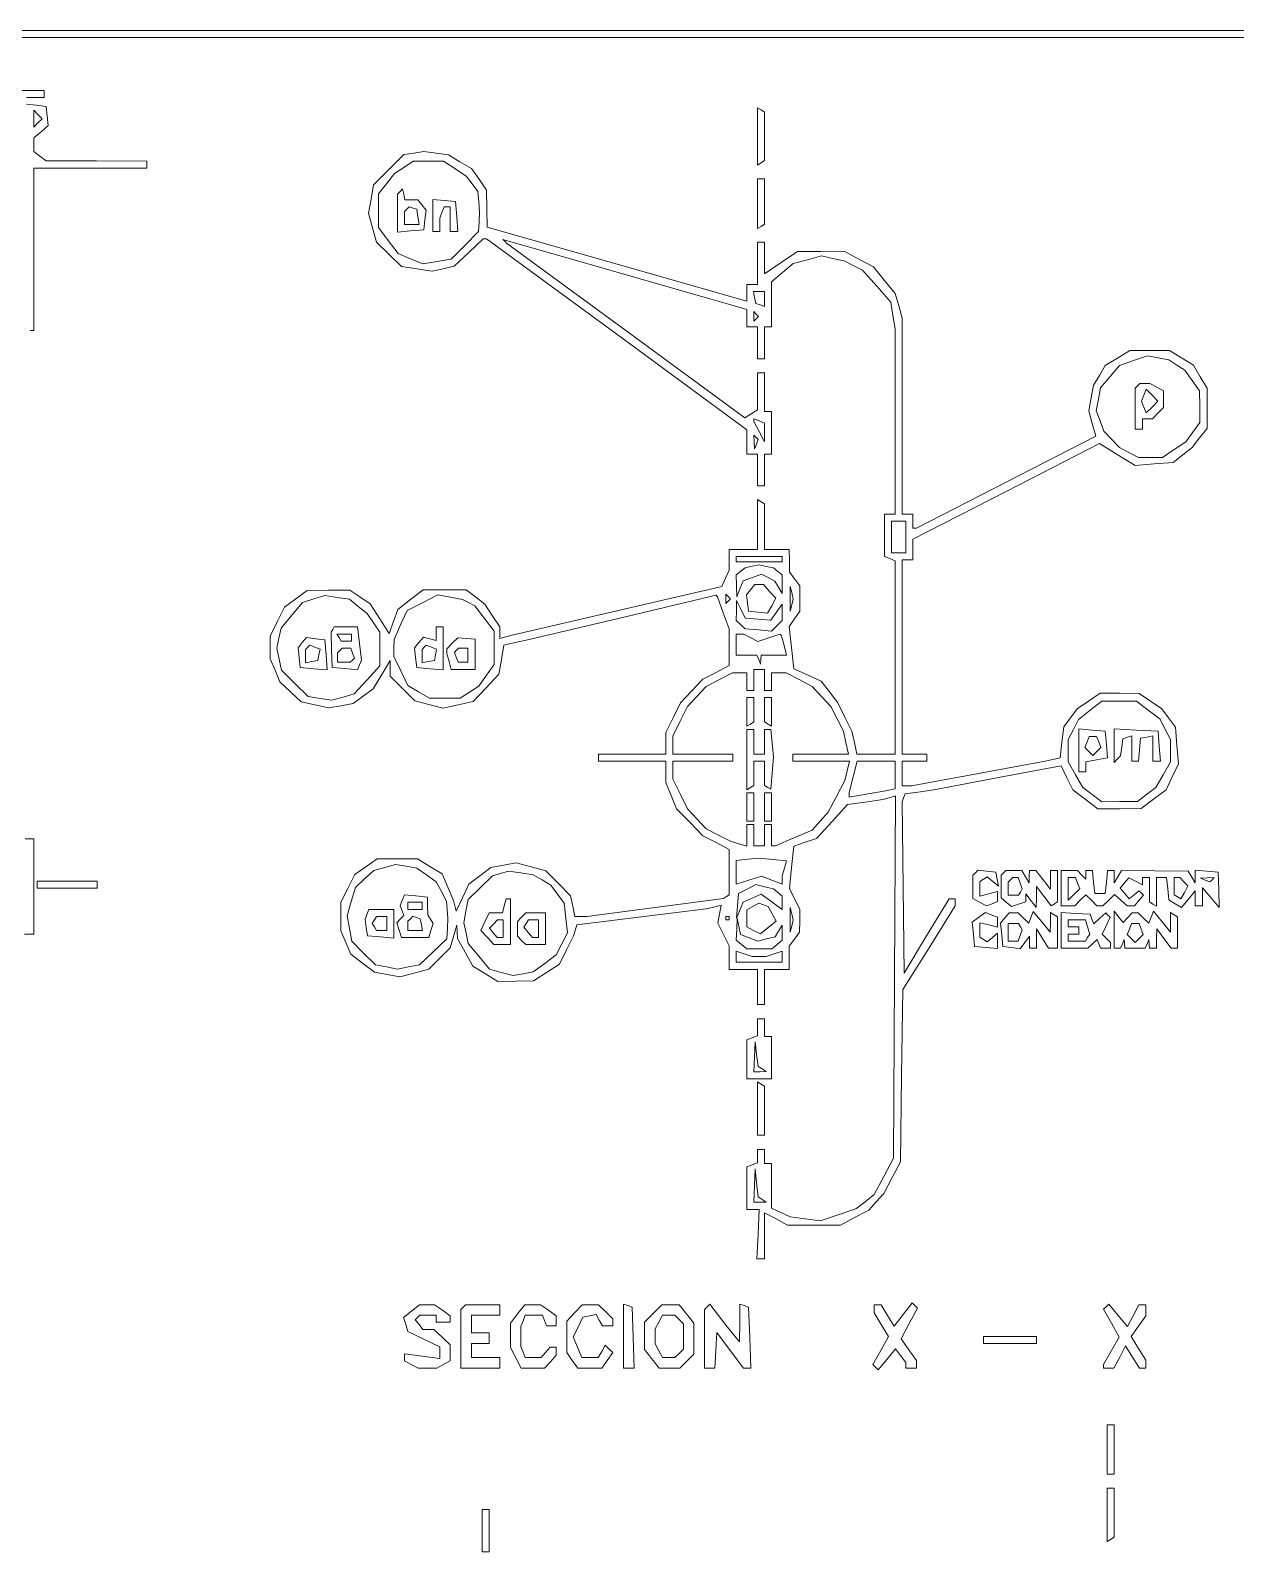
# Paper-space layout 'AN-05-DGE-020' of a CAD drawing. Header units: metres, sheet in millimetres. Extents: x 12 to 193, y 4 to 291.
# Drawn here: x 113.4 to 156.3, y 215 to 269.3 of the extents above; entities that cross this region are included whole.
import ezdxf

# ---------------------------------------------------------------- set-up
doc = ezdxf.new("R2010")
doc.units = ezdxf.units.M
doc.layers.add('DGE_CONTORNOS', color=7, linetype='Continuous', lineweight=0)
doc.layers.add('DGE_DATOS', color=7, linetype='Continuous', lineweight=0)

# ---------------------------------------------------------------- blocks, each defined once
blk = doc.blocks.new('LP_REF_DGE_MT_020')
at = {"layer": 'DGE_CONTORNOS'}
for points in [[(29.454, 147.095), (29.454, 24.935), (111.022, 24.935), (192.59, 24.935), (192.59, 147.095), (192.59, 269.255), (111.022, 269.255), (29.454, 269.255)], [(192.339, 208.239), (192.339, 147.474), (186.212, 147.442), (180.085, 147.409), (180.051, 144.864), (180.017, 142.319), (111.459, 142.319), (42.902, 142.319), (42.902, 205.661), (42.902, 269.004), (117.62, 269.004), (192.339, 269.004)], [(113.686, 265.962), (113.535, 265.811), (113.535, 266.113), (113.535, 266.415), (113.686, 266.264), (113.837, 266.113)], [(139.3, 265.485), (139.3, 264.464), (139.426, 264.542), (139.552, 264.62), (139.552, 265.485), (139.552, 266.35), (139.426, 266.427), (139.3, 266.505)], [(127.065, 264.89), (126.706, 264.837), (126.168, 264.298), (125.629, 263.76), (125.543, 263.254), (125.458, 262.748), (125.597, 262.233), (125.735, 261.718), (126.184, 261.282), (126.633, 260.846), (127.174, 260.765), (127.714, 260.684), (128.11, 260.771), (128.505, 260.857), (129.022, 261.349), (129.538, 261.84), (129.595, 261.84), (129.652, 261.84), (134.288, 258.439), (138.923, 255.039), (138.923, 254.606), (138.923, 254.174), (139.112, 254.174), (139.3, 254.174), (139.3, 253.608), (139.3, 253.042), (139.426, 253.042), (139.552, 253.042), (139.552, 253.608), (139.552, 254.174), (139.678, 254.174), (139.803, 254.174), (139.803, 254.928), (139.803, 255.682), (139.678, 255.682), (139.552, 255.682), (139.552, 256.373), (139.552, 257.064), (139.426, 257.064), (139.3, 257.064), (139.3, 256.403), (139.3, 255.742), (139.076, 255.602), (138.852, 255.462), (134.608, 258.574), (130.363, 261.686), (130.302, 261.748), (130.24, 261.809), (133.922, 260.756), (137.604, 259.703), (138.264, 259.511), (138.923, 259.319), (138.923, 259.009), (138.923, 258.698), (139.112, 258.698), (139.3, 258.698), (139.3, 258.132), (139.3, 257.567), (139.426, 257.567), (139.552, 257.567), (139.552, 258.132), (139.552, 258.698), (139.678, 258.698), (139.803, 258.698), (139.803, 259.504), (139.803, 260.309), (140.186, 260.632), (140.569, 260.954), (141.076, 261.09), (141.584, 261.227), (141.982, 261.141), (142.38, 261.056), (142.711, 260.886), (143.042, 260.717), (143.543, 260.149), (144.043, 259.58), (144.121, 259.108), (144.199, 258.635), (144.201, 255.336), (144.202, 252.037), (144.014, 252.037), (143.825, 252.037), (143.825, 251.279), (143.825, 250.521), (144.014, 250.449), (144.202, 250.376), (144.202, 246.934), (144.202, 243.491), (143.521, 243.491), (142.84, 243.491), (142.751, 243.899), (142.663, 244.308), (142.409, 244.81), (142.155, 245.313), (141.858, 245.703), (141.562, 246.092), (141.076, 246.311), (140.591, 246.53), (140.512, 247.284), (140.433, 248.038), (140.621, 248.306), (140.809, 248.574), (140.809, 249.025), (140.809, 249.475), (140.624, 249.719), (140.44, 249.963), (140.436, 250.372), (140.432, 250.78), (139.992, 250.78), (139.552, 250.78), (139.552, 251.59), (139.552, 252.399), (139.426, 252.477), (139.3, 252.555), (139.3, 251.667), (139.3, 250.78), (138.798, 250.78), (138.295, 250.78), (138.295, 250.409), (138.295, 250.038), (138.163, 249.749), (138.031, 249.461), (134.298, 248.59), (130.566, 247.72), (130.346, 247.664), (130.126, 247.609), (130.126, 247.814), (130.126, 248.019), (129.859, 248.426), (129.592, 248.833), (129.262, 249.083), (128.932, 249.333), (128.168, 249.334), (127.404, 249.335), (126.95, 248.989), (126.497, 248.643), (126.341, 248.213), (126.186, 247.783), (125.851, 248.311), (125.516, 248.839), (125.15, 249.084), (124.784, 249.329), (124.024, 249.323), (123.264, 249.317), (122.861, 249.019), (122.458, 248.722), (122.207, 248.203), (121.956, 247.685), (121.956, 247.28), (121.956, 246.876), (122.129, 246.472), (122.302, 246.067), (122.681, 245.712), (123.059, 245.356), (123.545, 245.243), (124.03, 245.131), (124.47, 245.21), (124.91, 245.29), (125.267, 245.553), (125.624, 245.816), (125.925, 246.319), (126.227, 246.821), (126.228, 246.543), (126.229, 246.264), (126.668, 245.825), (127.107, 245.386), (127.603, 245.253), (128.098, 245.12), (128.64, 245.241), (129.183, 245.363), (129.64, 245.852), (130.097, 246.341), (130.184, 246.856), (130.271, 247.371), (130.669, 247.457), (131.068, 247.542), (134.45, 248.346), (137.831, 249.149), (137.852, 249.116), (137.873, 249.084), (138.084, 248.514), (138.295, 247.944), (138.295, 247.291), (138.295, 246.638), (137.824, 246.395), (137.352, 246.152), (136.957, 245.733), (136.563, 245.313), (136.298, 244.784), (136.033, 244.255), (136.033, 243.873), (136.033, 243.491), (134.839, 243.491), (133.645, 243.491), (133.645, 243.365), (133.645, 243.239), (134.839, 243.239), (136.033, 243.239), (136.033, 242.858), (136.033, 242.477), (136.227, 242.01), (136.422, 241.543), (136.887, 241.061), (137.352, 240.579), (137.824, 240.336), (138.295, 240.092), (138.295, 239.285), (138.295, 238.479), (138.192, 238.415), (138.09, 238.352), (135.658, 238.031), (133.227, 237.71), (133.012, 237.71), (132.796, 237.71), (132.723, 238.077), (132.649, 238.445), (132.205, 238.889), (131.761, 239.333), (131.238, 239.474), (130.714, 239.615), (130.263, 239.532), (129.811, 239.448), (129.421, 239.151), (129.03, 238.855), (128.803, 238.377), (128.576, 237.898), (128.525, 238.087), (128.475, 238.275), (128.275, 238.749), (128.075, 239.222), (127.637, 239.492), (127.2, 239.762), (126.481, 239.762), (125.762, 239.762), (125.364, 239.479), (124.967, 239.197), (124.718, 238.709), (124.47, 238.222), (124.47, 237.711), (124.47, 237.199), (124.645, 236.78), (124.82, 236.36), (125.242, 236.04), (125.664, 235.72), (126.115, 235.636), (126.566, 235.553), (127.083, 235.692), (127.599, 235.831), (127.981, 236.213), (128.363, 236.595), (128.479, 236.995), (128.595, 237.395), (128.606, 237.161), (128.617, 236.927), (128.895, 236.432), (129.173, 235.938), (129.614, 235.666), (130.054, 235.393), (130.693, 235.403), (131.332, 235.412), (131.795, 235.712), (132.257, 236.013), (132.505, 236.516), (132.752, 237.018), (132.808, 237.213), (132.864, 237.408), (135.171, 237.696), (137.478, 237.984), (137.745, 238.045), (138.013, 238.106), (137.952, 237.79), (137.892, 237.474), (138.093, 237.07), (138.295, 236.666), (138.295, 236.245), (138.295, 235.824), (138.798, 235.824), (139.3, 235.824), (139.3, 235.196), (139.3, 234.568), (139.426, 234.568), (139.552, 234.568), (139.552, 235.196), (139.552, 235.824), (139.992, 235.824), (140.432, 235.824), (140.432, 236.24), (140.432, 236.656), (140.616, 236.9), (140.801, 237.144), (140.805, 237.559), (140.809, 237.973), (140.621, 238.336), (140.434, 238.698), (140.513, 239.457), (140.592, 240.215), (140.998, 240.349), (141.405, 240.483), (141.955, 241.089), (142.505, 241.694), (143.134, 241.783), (143.762, 241.871), (143.988, 241.937), (144.213, 242.003), (144.176, 235.552), (144.139, 229.101), (143.798, 228.453), (143.456, 227.806), (143.131, 227.55), (142.805, 227.294), (142.169, 227.082), (141.533, 226.871), (140.998, 226.944), (140.464, 227.018), (140.133, 227.168), (139.803, 227.319), (139.803, 228.115), (139.803, 228.912), (139.678, 228.912), (139.552, 228.912), (139.552, 229.163), (139.552, 229.415), (139.426, 229.415), (139.3, 229.415), (139.3, 229.177), (139.3, 228.939), (139.112, 228.867), (138.923, 228.794), (138.923, 228.036), (138.923, 227.278), (139.143, 227.279), (139.363, 227.279), (139.322, 226.399), (139.28, 225.519), (139.416, 225.519), (139.552, 225.519), (139.552, 226.339), (139.552, 227.159), (139.96, 226.938), (140.369, 226.718), (141.311, 226.718), (142.254, 226.719), (142.757, 226.986), (143.259, 227.254), (143.528, 227.549), (143.797, 227.844), (144.094, 228.409), (144.391, 228.975), (144.432, 232.04), (144.473, 235.104), (145.406, 236.594), (146.339, 238.085), (146.339, 238.211), (146.339, 238.338), (146.231, 238.338), (146.124, 238.338), (145.32, 237.016), (144.516, 235.694), (144.483, 238.742), (144.449, 241.789), (144.503, 241.93), (144.557, 242.071), (145.102, 242.15), (145.647, 242.229), (147.881, 242.652), (150.115, 243.076), (150.318, 242.648), (150.522, 242.22), (150.966, 241.881), (151.41, 241.543), (152.186, 241.545), (152.962, 241.547), (153.403, 241.883), (153.844, 242.22), (154.065, 242.684), (154.285, 243.148), (154.231, 243.8), (154.177, 244.451), (153.934, 244.775), (153.691, 245.098), (153.291, 245.373), (152.892, 245.648), (152.192, 245.654), (151.493, 245.66), (151.084, 245.379), (150.675, 245.098), (150.438, 244.782), (150.201, 244.466), (150.138, 243.914), (150.076, 243.362), (149.81, 243.299), (149.544, 243.237), (147.162, 242.798), (144.78, 242.36), (144.617, 242.36), (144.453, 242.36), (144.453, 242.8), (144.453, 243.239), (144.893, 243.239), (145.333, 243.239), (145.333, 243.365), (145.333, 243.491), (144.893, 243.491), (144.453, 243.491), (144.453, 246.947), (144.453, 250.403), (144.642, 250.403), (144.831, 250.403), (144.831, 250.77), (144.831, 251.137), (148.153, 252.844), (151.475, 254.551), (152.107, 254.158), (152.739, 253.765), (153.418, 253.821), (154.097, 253.877), (154.436, 254.144), (154.774, 254.41), (155.039, 254.747), (155.304, 255.083), (155.304, 255.799), (155.304, 256.515), (155.063, 256.924), (154.822, 257.333), (154.397, 257.597), (153.971, 257.86), (153.265, 257.857), (152.56, 257.854), (152.119, 257.59), (151.678, 257.327), (151.471, 256.975), (151.263, 256.624), (151.178, 256.17), (151.093, 255.717), (151.218, 255.264), (151.343, 254.812), (148.152, 253.173), (144.96, 251.534), (144.895, 251.534), (144.831, 251.534), (144.831, 251.786), (144.831, 252.037), (144.642, 252.037), (144.453, 252.037), (144.453, 255.525), (144.452, 259.012), (144.33, 259.452), (144.207, 259.892), (143.815, 260.367), (143.424, 260.842), (142.902, 261.117), (142.38, 261.392), (141.555, 261.389), (140.73, 261.387), (140.141, 260.989), (139.552, 260.592), (139.552, 261.153), (139.552, 261.714), (139.426, 261.714), (139.3, 261.714), (139.3, 260.96), (139.3, 260.206), (139.112, 260.206), (138.923, 260.206), (138.923, 259.91), (138.923, 259.614), (134.3, 260.933), (129.677, 262.253), (129.668, 262.914), (129.658, 263.574), (129.387, 263.955), (129.116, 264.336), (128.709, 264.581), (128.303, 264.826), (127.863, 264.885), (127.423, 264.943)], [(128.526, 264.338), (128.933, 264.071), (129.141, 263.795), (129.349, 263.519), (129.379, 263.151), (129.409, 262.783), (129.39, 262.437), (129.372, 262.091), (128.882, 261.602), (128.393, 261.112), (127.893, 261.028), (127.392, 260.944), (126.953, 261.127), (126.514, 261.311), (126.159, 261.776), (125.804, 262.241), (125.804, 262.838), (125.804, 263.436), (126.089, 263.798), (126.374, 264.16), (126.71, 264.381), (127.046, 264.603), (127.582, 264.604), (128.118, 264.605)], [(126.575, 263.527), (126.481, 263.432), (126.481, 262.754), (126.481, 262.076), (126.952, 262.115), (127.423, 262.154), (127.464, 262.507), (127.504, 262.861), (127.354, 263.042), (127.204, 263.222), (126.977, 263.222), (126.751, 263.222), (126.71, 263.422), (126.669, 263.622)], [(139.3, 263.089), (139.3, 262.202), (139.426, 262.28), (139.552, 262.358), (139.552, 263.167), (139.552, 263.977), (139.426, 263.977), (139.3, 263.977)], [(127.738, 262.665), (127.738, 262.091), (127.863, 262.091), (127.989, 262.091), (127.989, 262.332), (127.989, 262.573), (128.065, 262.772), (128.142, 262.971), (128.254, 262.971), (128.366, 262.971), (128.366, 262.531), (128.366, 262.091), (128.499, 262.091), (128.632, 262.091), (128.593, 262.625), (128.555, 263.16), (128.146, 263.199), (127.738, 263.238)], [(127.212, 262.616), (127.252, 262.343), (126.992, 262.343), (126.732, 262.343), (126.732, 262.573), (126.732, 262.804), (126.819, 262.89), (126.905, 262.976), (127.039, 262.932), (127.172, 262.889)], [(139.552, 259.693), (139.552, 259.431), (139.395, 259.483), (139.238, 259.536), (139.197, 259.745), (139.156, 259.955), (139.354, 259.955), (139.552, 259.955)], [(139.259, 258.991), (139.175, 258.907), (139.175, 259.075), (139.175, 259.243), (139.259, 259.159), (139.342, 259.075)], [(154.229, 257.342), (154.515, 257.157), (154.774, 256.792), (155.034, 256.428), (155.042, 255.86), (155.051, 255.293), (154.799, 254.953), (154.548, 254.613), (154.132, 254.331), (153.717, 254.048), (153.289, 254.048), (152.862, 254.048), (152.522, 254.224), (152.183, 254.401), (151.909, 254.696), (151.634, 254.99), (151.497, 255.352), (151.36, 255.713), (151.438, 256.124), (151.515, 256.536), (151.849, 256.932), (152.183, 257.327), (152.686, 257.5), (153.188, 257.672), (153.565, 257.599), (153.943, 257.527)], [(152.832, 256.603), (152.749, 256.52), (152.749, 255.786), (152.749, 255.053), (152.874, 255.053), (153, 255.053), (153, 255.242), (153, 255.43), (153.179, 255.43), (153.359, 255.43), (153.557, 255.628), (153.754, 255.825), (153.754, 256.126), (153.754, 256.427), (153.511, 256.557), (153.268, 256.687), (153.092, 256.687), (152.916, 256.687)], [(153.346, 255.848), (153.135, 255.637), (153.054, 255.848), (152.973, 256.059), (153.054, 256.27), (153.135, 256.48), (153.346, 256.27), (153.557, 256.059)], [(139.551, 254.946), (139.55, 254.613), (139.363, 254.973), (139.175, 255.333), (139.175, 255.378), (139.175, 255.422), (139.363, 255.35), (139.552, 255.278)], [(139.261, 254.527), (139.195, 254.362), (139.185, 254.603), (139.175, 254.844), (139.251, 254.768), (139.327, 254.692)], [(144.579, 251.22), (144.579, 250.655), (144.328, 250.655), (144.076, 250.655), (144.076, 251.22), (144.076, 251.786), (144.328, 251.786), (144.579, 251.786)], [(140.18, 250.435), (140.18, 250.34), (139.363, 250.34), (138.546, 250.34), (138.546, 250.435), (138.546, 250.529), (139.363, 250.529), (140.18, 250.529)], [(140.023, 249.993), (140.18, 249.87), (140.176, 249.539), (140.173, 249.209), (140.045, 249.428), (139.918, 249.646), (139.68, 249.773), (139.443, 249.901), (139.117, 249.777), (138.791, 249.653), (138.677, 249.368), (138.562, 249.084), (138.554, 249.477), (138.546, 249.87), (138.703, 249.997), (138.861, 250.125), (139.112, 250.176), (139.363, 250.228), (139.615, 250.172), (139.866, 250.116)], [(139.731, 249.283), (139.949, 249.042), (139.805, 248.772), (139.661, 248.503), (139.323, 248.542), (138.986, 248.581), (138.945, 248.871), (138.904, 249.16), (139.055, 249.342), (139.206, 249.523), (139.359, 249.523), (139.513, 249.523)], [(140.518, 248.801), (140.461, 248.581), (140.461, 249.021), (140.461, 249.461), (140.518, 249.241), (140.576, 249.021)], [(125.089, 248.75), (125.407, 248.5), (125.629, 248.163), (125.851, 247.827), (125.852, 247.23), (125.852, 246.634), (125.4, 246.133), (124.948, 245.632), (124.548, 245.522), (124.148, 245.411), (123.727, 245.473), (123.305, 245.535), (122.832, 246.008), (122.359, 246.482), (122.273, 246.871), (122.188, 247.261), (122.265, 247.616), (122.343, 247.97), (122.723, 248.431), (123.103, 248.892), (123.504, 249.012), (123.904, 249.132), (124.338, 249.066), (124.771, 249)], [(129.018, 248.882), (129.236, 248.766), (129.579, 248.316), (129.923, 247.865), (129.923, 247.271), (129.923, 246.677), (129.65, 246.294), (129.378, 245.912), (129.049, 245.696), (128.72, 245.481), (128.172, 245.481), (127.623, 245.481), (127.238, 245.708), (126.853, 245.936), (126.604, 246.45), (126.355, 246.964), (126.358, 247.269), (126.361, 247.575), (126.594, 248.089), (126.827, 248.602), (127.377, 248.879), (127.926, 249.155), (128.364, 249.077), (128.801, 248.998)], [(138.253, 248.937), (138.169, 248.853), (138.169, 249.021), (138.169, 249.188), (138.253, 249.104), (138.337, 249.021)], [(139.323, 248.291), (139.779, 248.253), (139.98, 248.539), (140.18, 248.825), (140.18, 248.537), (140.18, 248.249), (139.991, 248.06), (139.802, 247.87), (139.331, 247.908), (138.861, 247.946), (138.703, 248.097), (138.546, 248.249), (138.548, 248.603), (138.55, 248.958), (138.708, 248.644), (138.866, 248.329)], [(124.18, 247.921), (124.127, 247.827), (124.141, 247.198), (124.156, 246.57), (124.611, 246.532), (125.066, 246.494), (125.132, 246.666), (125.198, 246.838), (125.132, 247.427), (125.066, 248.015), (124.649, 248.015), (124.233, 248.015)], [(127.863, 247.776), (127.863, 247.536), (127.635, 247.596), (127.406, 247.656), (127.248, 247.466), (127.091, 247.276), (127.132, 246.923), (127.172, 246.57), (127.643, 246.531), (128.115, 246.492), (128.115, 247.254), (128.115, 248.015), (127.989, 248.015), (127.863, 248.015)], [(123.095, 247.459), (122.944, 247.276), (122.984, 246.923), (123.025, 246.57), (123.503, 246.531), (123.982, 246.491), (123.943, 247.023), (123.904, 247.556), (123.576, 247.599), (123.247, 247.642)], [(123.689, 247.027), (123.65, 246.824), (123.432, 246.782), (123.213, 246.74), (123.213, 246.98), (123.213, 247.219), (123.288, 247.294), (123.363, 247.37), (123.546, 247.3), (123.728, 247.23)], [(124.847, 247.638), (124.847, 247.513), (124.666, 247.513), (124.485, 247.513), (124.407, 247.638), (124.329, 247.764), (124.588, 247.764), (124.847, 247.764)], [(127.837, 247.027), (127.798, 246.824), (127.579, 246.782), (127.361, 246.74), (127.361, 246.98), (127.361, 247.219), (127.436, 247.294), (127.511, 247.37), (127.693, 247.3), (127.876, 247.23)], [(128.436, 247.439), (128.24, 247.243), (128.242, 247.158), (128.244, 247.073), (128.32, 246.79), (128.395, 246.507), (128.821, 246.507), (129.246, 246.507), (129.246, 247.045), (129.246, 247.583), (128.939, 247.609), (128.631, 247.634)], [(139.066, 247.629), (139.318, 247.494), (139.707, 247.63), (140.095, 247.765), (140.128, 247.733), (140.16, 247.701), (140.247, 247.355), (140.333, 247.01), (139.88, 247.01), (139.426, 247.01), (139.416, 246.853), (139.406, 246.696), (139.343, 246.853), (139.28, 247.01), (138.913, 247.01), (138.546, 247.01), (138.546, 247.387), (138.546, 247.764), (138.68, 247.764), (138.814, 247.764)], [(124.888, 247.085), (124.955, 246.909), (124.88, 246.834), (124.805, 246.758), (124.575, 246.758), (124.344, 246.758), (124.344, 246.926), (124.344, 247.094), (124.428, 247.177), (124.512, 247.261), (124.666, 247.261), (124.82, 247.261)], [(128.994, 247.01), (128.994, 246.758), (128.819, 246.758), (128.644, 246.758), (128.577, 246.935), (128.509, 247.111), (128.584, 247.186), (128.659, 247.261), (128.827, 247.261), (128.994, 247.261)], [(139.552, 246.13), (139.552, 245.753), (139.678, 245.753), (139.803, 245.753), (139.803, 246.067), (139.803, 246.381), (140.06, 246.381), (140.316, 246.381), (140.782, 246.142), (141.249, 245.902), (141.58, 245.545), (141.911, 245.188), (142.134, 244.748), (142.357, 244.308), (142.449, 243.899), (142.542, 243.491), (141.55, 243.491), (140.557, 243.491), (140.557, 243.365), (140.557, 243.239), (141.565, 243.239), (142.573, 243.239), (142.49, 242.894), (142.407, 242.548), (142.114, 241.983), (141.821, 241.417), (141.534, 241.1), (141.247, 240.783), (140.596, 240.503), (139.945, 240.223), (139.874, 240.223), (139.803, 240.223), (139.803, 240.6), (139.803, 240.977), (139.678, 240.977), (139.552, 240.977), (139.552, 240.6), (139.552, 240.223), (139.363, 240.223), (139.175, 240.223), (139.175, 240.6), (139.175, 240.977), (139.049, 240.977), (138.923, 240.977), (138.923, 240.592), (138.923, 240.206), (138.641, 240.294), (138.358, 240.381), (137.918, 240.605), (137.478, 240.829), (137.146, 241.186), (136.814, 241.543), (136.549, 242.072), (136.284, 242.601), (136.284, 242.92), (136.284, 243.239), (137.352, 243.239), (138.421, 243.239), (138.421, 243.365), (138.421, 243.491), (137.352, 243.491), (136.284, 243.491), (136.284, 243.81), (136.284, 244.129), (136.549, 244.658), (136.814, 245.188), (137.146, 245.545), (137.478, 245.902), (137.944, 246.142), (138.411, 246.381), (138.667, 246.381), (138.923, 246.381), (138.923, 246.067), (138.923, 245.753), (139.049, 245.753), (139.175, 245.753), (139.175, 246.13), (139.175, 246.507), (139.363, 246.507), (139.552, 246.507)], [(138.923, 244.992), (138.923, 244.481), (139.049, 244.559), (139.175, 244.637), (139.175, 245.069), (139.175, 245.502), (139.049, 245.502), (138.923, 245.502)], [(139.552, 245.069), (139.552, 244.637), (139.678, 244.559), (139.803, 244.481), (139.803, 244.992), (139.803, 245.502), (139.678, 245.502), (139.552, 245.502)], [(153.208, 245.055), (153.629, 244.735), (153.817, 244.37), (154.005, 244.006), (154.005, 243.608), (154.005, 243.211), (153.746, 242.754), (153.486, 242.297), (153.154, 242.052), (152.823, 241.806), (152.189, 241.8), (151.555, 241.794), (151.217, 242.046), (150.88, 242.297), (150.62, 242.754), (150.361, 243.211), (150.361, 243.608), (150.361, 244.006), (150.547, 244.366), (150.733, 244.726), (151.144, 245.049), (151.555, 245.373), (152.171, 245.375), (152.788, 245.376)], [(138.923, 243.295), (138.923, 242.219), (139.049, 242.297), (139.175, 242.375), (139.175, 242.807), (139.175, 243.239), (139.363, 243.239), (139.552, 243.239), (139.552, 242.807), (139.552, 242.375), (139.665, 242.305), (139.778, 242.235), (139.824, 242.814), (139.87, 243.393), (139.823, 243.882), (139.777, 244.371), (139.664, 244.371), (139.552, 244.371), (139.552, 243.931), (139.552, 243.491), (139.363, 243.491), (139.175, 243.491), (139.175, 243.931), (139.175, 244.371), (139.049, 244.371), (138.923, 244.371)], [(150.738, 243.624), (150.738, 242.862), (150.863, 242.862), (150.989, 242.862), (150.989, 243.035), (150.989, 243.208), (151.374, 243.285), (151.758, 243.362), (151.719, 243.835), (151.68, 244.308), (151.209, 244.347), (150.738, 244.386)], [(151.45, 243.922), (151.525, 243.725), (151.383, 243.583), (151.24, 243.441), (151.098, 243.583), (150.956, 243.725), (151.031, 243.922), (151.107, 244.119), (151.24, 244.119), (151.374, 244.119)], [(151.994, 243.786), (151.994, 243.189), (152.109, 243.309), (152.225, 243.428), (152.267, 243.732), (152.309, 244.037), (152.466, 244.088), (152.623, 244.14), (152.623, 243.69), (152.623, 243.239), (152.741, 243.239), (152.858, 243.239), (152.898, 243.647), (152.937, 244.054), (153.157, 244.096), (153.377, 244.138), (153.377, 243.689), (153.377, 243.239), (153.51, 243.239), (153.643, 243.239), (153.604, 243.774), (153.565, 244.308), (152.78, 244.345), (151.994, 244.383)], [(144.202, 242.747), (144.202, 242.254), (143.856, 242.185), (143.511, 242.117), (143.04, 242.036), (142.568, 241.955), (142.568, 242.039), (142.568, 242.123), (142.709, 242.681), (142.849, 243.239), (143.526, 243.239), (144.202, 243.239)], [(138.923, 241.606), (138.923, 241.103), (139.049, 241.103), (139.175, 241.103), (139.175, 241.606), (139.175, 242.108), (139.049, 242.108), (138.923, 242.108)], [(139.552, 241.606), (139.552, 241.103), (139.678, 241.103), (139.803, 241.103), (139.803, 241.606), (139.803, 242.108), (139.678, 242.108), (139.552, 242.108)], [(140.256, 239.423), (140.184, 239.155), (140.182, 239.009), (140.18, 238.863), (139.813, 239.001), (139.445, 239.14), (138.996, 239.002), (138.546, 238.864), (138.546, 239.284), (138.546, 239.705), (138.955, 239.744), (139.363, 239.783), (139.846, 239.738), (140.328, 239.692)], [(127.52, 239.189), (127.867, 238.947), (128.046, 238.602), (128.224, 238.257), (128.252, 237.952), (128.279, 237.647), (128.26, 237.282), (128.24, 236.917), (127.752, 236.452), (127.263, 235.987), (126.872, 235.909), (126.481, 235.831), (126.089, 235.909), (125.698, 235.987), (125.278, 236.407), (124.859, 236.826), (124.774, 237.28), (124.689, 237.734), (124.84, 238.239), (124.992, 238.745), (125.316, 239.046), (125.641, 239.347), (126.03, 239.454), (126.418, 239.562), (126.795, 239.497), (127.172, 239.432)], [(131.634, 239.007), (131.948, 238.819), (132.185, 238.501), (132.422, 238.182), (132.482, 237.653), (132.542, 237.123), (132.339, 236.731), (132.137, 236.34), (131.728, 236.035), (131.32, 235.731), (130.958, 235.666), (130.597, 235.602), (130.178, 235.718), (129.76, 235.833), (129.382, 236.291), (129.005, 236.749), (128.925, 237.114), (128.844, 237.478), (128.922, 237.893), (129, 238.308), (129.433, 238.732), (129.865, 239.155), (130.153, 239.241), (130.44, 239.326), (130.88, 239.26), (131.32, 239.195)], [(147.057, 239.265), (146.967, 239.176), (146.967, 238.761), (146.967, 238.347), (147.209, 238.217), (147.452, 238.088), (147.649, 238.163), (147.847, 238.239), (147.847, 238.417), (147.847, 238.594), (147.533, 238.515), (147.219, 238.436), (147.219, 238.694), (147.219, 238.952), (147.35, 239.033), (147.481, 239.114), (147.678, 238.95), (147.876, 238.786), (147.829, 239.033), (147.782, 239.281), (147.464, 239.318), (147.146, 239.355)], [(148.056, 239.26), (147.973, 239.176), (147.973, 238.772), (147.973, 238.369), (148.155, 238.217), (148.338, 238.066), (148.595, 238.148), (148.852, 238.229), (148.852, 238.37), (148.852, 238.512), (149.037, 238.268), (149.221, 238.024), (149.229, 238.401), (149.237, 238.778), (149.496, 238.432), (149.754, 238.085), (149.869, 238.156), (149.984, 238.227), (149.984, 238.785), (149.984, 239.343), (149.858, 239.343), (149.732, 239.343), (149.732, 239.012), (149.732, 238.681), (149.472, 239.012), (149.211, 239.343), (149.095, 239.343), (148.978, 239.343), (148.974, 239.123), (148.97, 238.904), (148.842, 239.123), (148.714, 239.343), (148.427, 239.343), (148.14, 239.343)], [(150.109, 238.715), (150.109, 238.087), (150.352, 238.087), (150.594, 238.087), (150.791, 238.284), (150.989, 238.482), (151.186, 238.284), (151.384, 238.087), (151.492, 238.087), (151.599, 238.087), (151.802, 238.29), (152.005, 238.493), (152.23, 238.29), (152.454, 238.087), (152.586, 238.087), (152.718, 238.087), (152.877, 238.278), (153.036, 238.47), (152.958, 238.547), (152.88, 238.625), (152.705, 238.48), (152.531, 238.335), (152.373, 238.525), (152.215, 238.715), (152.369, 238.901), (152.524, 239.087), (152.762, 238.959), (153, 238.832), (153, 238.962), (153, 239.092), (153.126, 239.092), (153.251, 239.092), (153.251, 238.66), (153.251, 238.227), (153.377, 238.149), (153.503, 238.072), (153.503, 238.582), (153.503, 239.092), (153.683, 239.092), (153.864, 239.092), (153.903, 238.696), (153.943, 238.301), (154.17, 238.162), (154.398, 238.024), (154.642, 238.32), (154.885, 238.617), (154.885, 238.352), (154.885, 238.087), (155.011, 238.087), (155.137, 238.087), (155.137, 238.408), (155.137, 238.729), (155.438, 238.379), (155.739, 238.029), (155.72, 238.655), (155.702, 239.281), (155.294, 239.32), (154.885, 239.359), (154.881, 239.131), (154.878, 238.904), (154.756, 239.112), (154.634, 239.32), (153.447, 239.332), (152.259, 239.345), (152.131, 239.124), (152.002, 238.904), (151.998, 239.123), (151.994, 239.343), (151.877, 239.343), (151.759, 239.343), (151.72, 238.935), (151.68, 238.527), (151.492, 238.527), (151.303, 238.527), (151.264, 238.935), (151.224, 239.343), (151.107, 239.343), (150.989, 239.343), (150.989, 239.193), (150.989, 239.042), (150.838, 239.193), (150.687, 239.343), (150.398, 239.343), (150.109, 239.343)], [(113.661, 238.841), (113.661, 238.715), (114.729, 238.715), (115.798, 238.715), (115.798, 238.841), (115.798, 238.966), (114.729, 238.966), (113.661, 238.966)], [(140.022, 238.564), (140.18, 238.433), (140.18, 238.193), (140.18, 237.953), (139.806, 238.23), (139.432, 238.507), (139.111, 238.361), (138.79, 238.214), (138.671, 237.931), (138.551, 237.647), (138.588, 238.087), (138.625, 238.527), (138.932, 238.685), (139.238, 238.843), (139.551, 238.769), (139.865, 238.695)], [(148.651, 238.892), (148.728, 238.692), (148.657, 238.578), (148.586, 238.464), (148.405, 238.464), (148.224, 238.464), (148.224, 238.694), (148.224, 238.924), (148.308, 239.008), (148.392, 239.092), (148.483, 239.092), (148.574, 239.092)], [(150.696, 238.894), (150.772, 238.696), (150.566, 238.49), (150.361, 238.284), (150.361, 238.688), (150.361, 239.092), (150.49, 239.092), (150.62, 239.092)], [(154.477, 238.947), (154.622, 238.802), (154.496, 238.567), (154.37, 238.331), (154.25, 238.405), (154.131, 238.479), (154.131, 238.785), (154.131, 239.092), (154.232, 239.092), (154.332, 239.092)], [(155.48, 239.016), (155.404, 238.94), (155.239, 239.006), (155.074, 239.072), (155.315, 239.082), (155.555, 239.092)], [(126.655, 238.283), (126.58, 238.087), (126.646, 237.913), (126.713, 237.74), (126.584, 237.612), (126.456, 237.484), (126.54, 237.22), (126.623, 236.956), (127.109, 236.956), (127.595, 236.956), (127.674, 237.206), (127.754, 237.456), (127.658, 237.611), (127.562, 237.766), (127.556, 238.083), (127.549, 238.401), (127.14, 238.44), (126.73, 238.48)], [(127.361, 238.087), (127.361, 237.961), (127.109, 237.961), (126.858, 237.961), (126.858, 238.087), (126.858, 238.212), (127.109, 238.212), (127.361, 238.212)], [(130.288, 238.087), (130.222, 237.835), (129.983, 237.835), (129.743, 237.835), (129.6, 237.522), (129.457, 237.208), (129.685, 236.956), (129.913, 236.704), (130.208, 236.704), (130.503, 236.704), (130.503, 237.521), (130.503, 238.338), (130.428, 238.338), (130.353, 238.338)], [(139.823, 237.797), (139.962, 237.538), (139.683, 237.311), (139.403, 237.085), (139.163, 237.213), (138.923, 237.341), (138.923, 237.645), (138.923, 237.948), (139.136, 238.067), (139.348, 238.186), (139.516, 238.122), (139.685, 238.057)], [(125.399, 237.782), (125.33, 237.602), (125.371, 237.31), (125.413, 237.018), (125.884, 236.979), (126.355, 236.94), (126.355, 237.451), (126.355, 237.961), (125.911, 237.961), (125.467, 237.961)], [(126.104, 237.458), (126.104, 237.207), (125.923, 237.207), (125.742, 237.207), (125.664, 237.333), (125.586, 237.458), (125.664, 237.584), (125.742, 237.71), (125.923, 237.71), (126.104, 237.71)], [(127.338, 237.416), (127.379, 237.207), (127.118, 237.207), (126.858, 237.207), (126.858, 237.374), (126.858, 237.542), (126.944, 237.628), (127.031, 237.715), (127.164, 237.67), (127.298, 237.626)], [(130.251, 237.27), (130.251, 236.956), (130.141, 236.956), (130.031, 236.956), (129.893, 237.122), (129.755, 237.288), (129.902, 237.436), (130.05, 237.584), (130.151, 237.584), (130.251, 237.584)], [(130.905, 237.684), (130.754, 237.534), (130.754, 237.27), (130.754, 237.006), (130.905, 236.855), (131.056, 236.704), (131.408, 236.704), (131.759, 236.704), (131.759, 237.27), (131.759, 237.835), (131.408, 237.835), (131.056, 237.835)], [(131.508, 237.27), (131.508, 236.956), (131.398, 236.956), (131.288, 236.956), (131.136, 237.139), (130.984, 237.322), (131.065, 237.453), (131.146, 237.584), (131.327, 237.584), (131.508, 237.584)], [(138.295, 237.647), (138.295, 237.584), (138.232, 237.584), (138.169, 237.584), (138.169, 237.647), (138.169, 237.71), (138.232, 237.71), (138.295, 237.71)], [(139.005, 236.949), (139.318, 236.829), (139.625, 236.907), (139.932, 236.984), (140.052, 237.189), (140.173, 237.395), (140.176, 237.128), (140.18, 236.861), (139.995, 236.707), (139.81, 236.553), (139.363, 236.553), (138.917, 236.553), (138.732, 236.707), (138.546, 236.861), (138.563, 237.254), (138.581, 237.647), (138.636, 237.357), (138.691, 237.068)], [(140.518, 237.364), (140.461, 237.144), (140.461, 237.584), (140.461, 238.024), (140.518, 237.804), (140.576, 237.584)], [(147.17, 237.673), (146.947, 237.51), (146.989, 237.076), (147.03, 236.641), (147.438, 236.602), (147.847, 236.563), (147.847, 236.837), (147.847, 237.112), (147.664, 236.96), (147.481, 236.808), (147.35, 236.889), (147.219, 236.97), (147.219, 237.228), (147.219, 237.485), (147.533, 237.407), (147.847, 237.328), (147.847, 237.505), (147.847, 237.683), (147.648, 237.759), (147.449, 237.835), (147.421, 237.835), (147.392, 237.835)], [(148.105, 237.655), (147.955, 237.475), (147.995, 237.058), (148.035, 236.641), (148.343, 236.598), (148.65, 236.555), (148.814, 236.779), (148.978, 237.004), (148.978, 236.791), (148.978, 236.578), (149.104, 236.578), (149.229, 236.578), (149.233, 236.924), (149.236, 237.27), (149.45, 236.924), (149.665, 236.578), (149.824, 236.578), (149.984, 236.578), (149.984, 237.137), (149.984, 237.695), (149.858, 237.772), (149.732, 237.85), (149.728, 237.497), (149.723, 237.144), (149.419, 237.516), (149.116, 237.887), (149.035, 237.676), (148.954, 237.465), (148.768, 237.65), (148.583, 237.835), (148.419, 237.835), (148.255, 237.835)], [(150.109, 237.212), (150.109, 236.578), (150.587, 236.578), (151.064, 236.578), (151.231, 236.736), (151.397, 236.893), (151.455, 236.736), (151.513, 236.578), (151.691, 236.578), (151.869, 236.578), (151.869, 236.679), (151.869, 236.78), (151.721, 236.927), (151.574, 237.074), (151.713, 237.379), (151.852, 237.685), (151.776, 237.76), (151.701, 237.836), (151.486, 237.642), (151.271, 237.447), (151.207, 237.616), (151.142, 237.785), (150.626, 237.815), (150.109, 237.845)], [(151.051, 237.334), (151.131, 237.083), (151.053, 236.957), (150.974, 236.83), (150.667, 236.83), (150.361, 236.83), (150.361, 236.956), (150.361, 237.081), (150.549, 237.081), (150.738, 237.081), (150.738, 237.207), (150.738, 237.333), (150.549, 237.333), (150.361, 237.333), (150.361, 237.458), (150.361, 237.584), (150.666, 237.584), (150.972, 237.584)], [(151.998, 237.238), (151.994, 236.578), (152.11, 236.578), (152.225, 236.578), (152.288, 236.736), (152.352, 236.893), (152.362, 236.736), (152.372, 236.578), (152.738, 236.578), (153.105, 236.578), (153.168, 236.736), (153.231, 236.893), (153.241, 236.736), (153.251, 236.578), (153.377, 236.578), (153.503, 236.578), (153.507, 236.924), (153.511, 237.27), (153.768, 236.924), (154.026, 236.578), (154.142, 236.578), (154.257, 236.578), (154.257, 237.137), (154.257, 237.695), (154.131, 237.772), (154.005, 237.85), (154.005, 237.497), (154.004, 237.144), (153.7, 237.521), (153.396, 237.898), (153.312, 237.681), (153.227, 237.465), (153.042, 237.65), (152.856, 237.835), (152.745, 237.835), (152.633, 237.835), (152.472, 237.664), (152.312, 237.492), (152.157, 237.695), (152.002, 237.898)], [(148.657, 237.344), (148.728, 237.23), (148.651, 237.03), (148.574, 236.83), (148.399, 236.83), (148.224, 236.83), (148.224, 237.144), (148.224, 237.458), (148.405, 237.458), (148.586, 237.458)], [(152.958, 237.261), (153.033, 237.064), (152.891, 236.922), (152.749, 236.78), (152.606, 236.922), (152.464, 237.064), (152.539, 237.261), (152.615, 237.458), (152.749, 237.458), (152.882, 237.458)], [(139.363, 236.283), (139.615, 236.283), (139.897, 236.376), (140.18, 236.47), (140.18, 236.273), (140.18, 236.076), (139.363, 236.076), (138.546, 236.076), (138.546, 236.273), (138.546, 236.47), (138.829, 236.376), (139.112, 236.283)], [(139.3, 233.764), (139.3, 233.463), (139.112, 233.391), (138.923, 233.319), (138.923, 232.624), (138.923, 231.928), (139.363, 231.928), (139.803, 231.928), (139.803, 232.682), (139.803, 233.437), (139.678, 233.437), (139.552, 233.437), (139.552, 233.751), (139.552, 234.065), (139.426, 234.065), (139.3, 234.065)], [(139.468, 232.277), (139.615, 232.184), (139.395, 232.182), (139.175, 232.18), (139.195, 232.714), (139.215, 233.248), (139.268, 232.809), (139.321, 232.37)], [(139.3, 230.868), (139.3, 229.917), (139.426, 229.917), (139.552, 229.917), (139.552, 230.79), (139.552, 231.662), (139.426, 231.74), (139.3, 231.818)], [(139.467, 227.627), (139.615, 227.533), (139.395, 227.532), (139.175, 227.53), (139.196, 228.127), (139.217, 228.724), (139.268, 228.222), (139.319, 227.721)], [(126.982, 223.657), (126.7, 223.429), (126.78, 223.179), (126.859, 222.929), (127.424, 222.654), (127.989, 222.38), (127.989, 222.174), (127.989, 221.967), (127.361, 222.051), (126.732, 222.134), (126.732, 222.008), (126.732, 221.883), (126.975, 221.753), (127.218, 221.623), (127.549, 221.623), (127.88, 221.623), (128.123, 221.753), (128.366, 221.883), (128.366, 222.171), (128.366, 222.459), (128.075, 222.732), (127.784, 223.005), (127.588, 223.005), (127.391, 223.005), (127.251, 223.174), (127.111, 223.342), (127.194, 223.425), (127.277, 223.508), (127.57, 223.508), (127.863, 223.508), (127.863, 223.382), (127.863, 223.257), (128.115, 223.257), (128.366, 223.257), (128.366, 223.375), (128.366, 223.494), (128.087, 223.689), (127.807, 223.885), (127.535, 223.885), (127.263, 223.885)], [(128.827, 223.801), (128.743, 223.717), (128.743, 222.67), (128.743, 221.623), (129.434, 221.623), (130.126, 221.623), (130.126, 221.811), (130.126, 222), (129.623, 222), (129.12, 222), (129.12, 222.251), (129.12, 222.502), (129.434, 222.502), (129.749, 222.502), (129.749, 222.691), (129.749, 222.879), (129.434, 222.879), (129.12, 222.879), (129.12, 223.194), (129.12, 223.508), (129.623, 223.508), (130.126, 223.508), (130.126, 223.696), (130.126, 223.885), (129.518, 223.885), (128.911, 223.885)], [(130.763, 223.554), (130.503, 223.223), (130.503, 222.793), (130.503, 222.364), (130.694, 221.993), (130.886, 221.623), (131.303, 221.623), (131.721, 221.623), (131.929, 221.853), (132.137, 222.082), (132.137, 222.23), (132.137, 222.377), (132.026, 222.377), (131.916, 222.377), (131.759, 222.188), (131.603, 222), (131.318, 222), (131.032, 222), (130.956, 222.199), (130.88, 222.397), (130.88, 222.754), (130.88, 223.11), (130.956, 223.309), (131.032, 223.508), (131.337, 223.508), (131.642, 223.508), (131.714, 223.319), (131.786, 223.131), (131.961, 223.131), (132.137, 223.131), (132.137, 223.312), (132.137, 223.494), (131.857, 223.689), (131.578, 223.885), (131.301, 223.885), (131.024, 223.885)], [(132.787, 223.594), (132.514, 223.303), (132.514, 222.742), (132.514, 222.181), (132.709, 221.902), (132.905, 221.623), (133.331, 221.623), (133.756, 221.623), (133.951, 221.9), (134.145, 222.178), (134.013, 222.309), (133.88, 222.44), (133.756, 222.22), (133.632, 222), (133.34, 222), (133.047, 222), (132.895, 222.367), (132.742, 222.735), (132.912, 223.088), (133.081, 223.442), (133.319, 223.488), (133.557, 223.534), (133.67, 223.332), (133.783, 223.131), (133.965, 223.131), (134.147, 223.131), (134.147, 223.257), (134.147, 223.382), (133.896, 223.634), (133.645, 223.885), (133.352, 223.885), (133.06, 223.885)], [(134.525, 222.764), (134.525, 221.623), (134.718, 221.623), (134.911, 221.623), (134.875, 222.712), (134.839, 223.802), (134.682, 223.854), (134.525, 223.906)], [(135.587, 223.576), (135.279, 223.268), (135.279, 222.776), (135.279, 222.285), (135.539, 221.954), (135.8, 221.623), (136.168, 221.623), (136.535, 221.623), (136.787, 221.874), (137.038, 222.125), (137.038, 222.674), (137.038, 223.223), (136.778, 223.554), (136.517, 223.885), (136.206, 223.885), (135.896, 223.885)], [(136.51, 223.357), (136.661, 223.206), (136.661, 222.754), (136.661, 222.301), (136.51, 222.151), (136.359, 222), (136.138, 222), (135.916, 222), (135.786, 222.243), (135.656, 222.486), (135.656, 222.754), (135.656, 223.022), (135.786, 223.265), (135.916, 223.508), (136.138, 223.508), (136.359, 223.508)], [(137.509, 223.812), (137.415, 223.717), (137.415, 222.67), (137.415, 221.623), (137.597, 221.623), (137.779, 221.623), (137.817, 222.259), (137.855, 222.895), (138.329, 222.259), (138.803, 221.623), (138.931, 221.623), (139.059, 221.623), (139.023, 222.712), (138.986, 223.802), (138.829, 223.854), (138.672, 223.906), (138.668, 223.236), (138.664, 222.565), (138.448, 222.826), (138.232, 223.086), (137.918, 223.496), (137.604, 223.906)], [(143.448, 223.743), (143.448, 223.6), (143.708, 223.179), (143.969, 222.758), (143.686, 222.254), (143.403, 221.751), (143.5, 221.656), (143.596, 221.56), (143.904, 221.937), (144.211, 222.314), (144.395, 222.07), (144.579, 221.826), (144.579, 221.724), (144.579, 221.623), (144.768, 221.623), (144.956, 221.623), (144.956, 221.76), (144.956, 221.898), (144.683, 222.281), (144.41, 222.665), (144.702, 223.214), (144.994, 223.764), (144.899, 223.856), (144.804, 223.948), (144.485, 223.536), (144.165, 223.125), (143.934, 223.505), (143.703, 223.885), (143.576, 223.885), (143.448, 223.885)], [(151.714, 223.814), (151.622, 223.722), (151.9, 223.228), (152.177, 222.734), (151.897, 222.248), (151.617, 221.761), (151.617, 221.692), (151.617, 221.623), (151.803, 221.623), (151.988, 221.623), (152.193, 222.019), (152.398, 222.415), (152.648, 222.019), (152.899, 221.623), (153.012, 221.623), (153.126, 221.623), (153.126, 221.765), (153.126, 221.907), (152.865, 222.329), (152.604, 222.751), (152.865, 223.118), (153.126, 223.484), (153.126, 223.684), (153.126, 223.885), (153.003, 223.885), (152.881, 223.885), (152.678, 223.494), (152.476, 223.103), (152.141, 223.504), (151.806, 223.906)], [(147.344, 222.628), (147.344, 222.502), (148.287, 222.502), (149.229, 222.502), (149.229, 222.628), (149.229, 222.754), (148.287, 222.754), (147.344, 222.754)], [(151.743, 218.732), (151.743, 217.852), (151.869, 217.852), (151.994, 217.852), (151.994, 218.732), (151.994, 219.612), (151.869, 219.612), (151.743, 219.612)], [(151.743, 216.4), (151.743, 215.45), (151.869, 215.527), (151.994, 215.605), (151.994, 216.477), (151.994, 217.35), (151.869, 217.35), (151.743, 217.35)], [(129.497, 215.841), (129.497, 215.087), (129.623, 215.087), (129.749, 215.087), (129.749, 215.841), (129.749, 216.596), (129.623, 216.596), (129.497, 216.596)]]:
    blk.add_lwpolyline(points, close=True, dxfattribs=at)
for points in [[(113.209, 237.081), (113.535, 237.081), (113.535, 238.778), (113.535, 240.475), (113.226, 240.475)], [(113.41, 258.572), (113.535, 258.572), (113.535, 261.463), (113.535, 264.354), (115.546, 264.354), (117.557, 264.354), (117.557, 264.479), (117.557, 264.605), (115.766, 264.609), (113.975, 264.613), (113.755, 264.78), (113.535, 264.947), (113.535, 265.188), (113.535, 265.429), (113.795, 265.651), (114.054, 265.873), (114.015, 266.213), (113.975, 266.553), (113.63, 266.593), (113.284, 266.632)], [(113.284, 266.867), (113.598, 266.867), (113.913, 266.867), (113.913, 266.993), (113.913, 267.118), (113.473, 267.118), (113.033, 267.118)]]:
    blk.add_lwpolyline(points, dxfattribs=at)

psp = doc.layouts.new('AN-05-DGE-020')

# ---------------------------------------------------------------- block references
at = {"layer": 'DGE_DATOS'}
psp.add_blockref('LP_REF_DGE_MT_020', (0, 0), dxfattribs=at)

doc.saveas('drawing.dxf')
